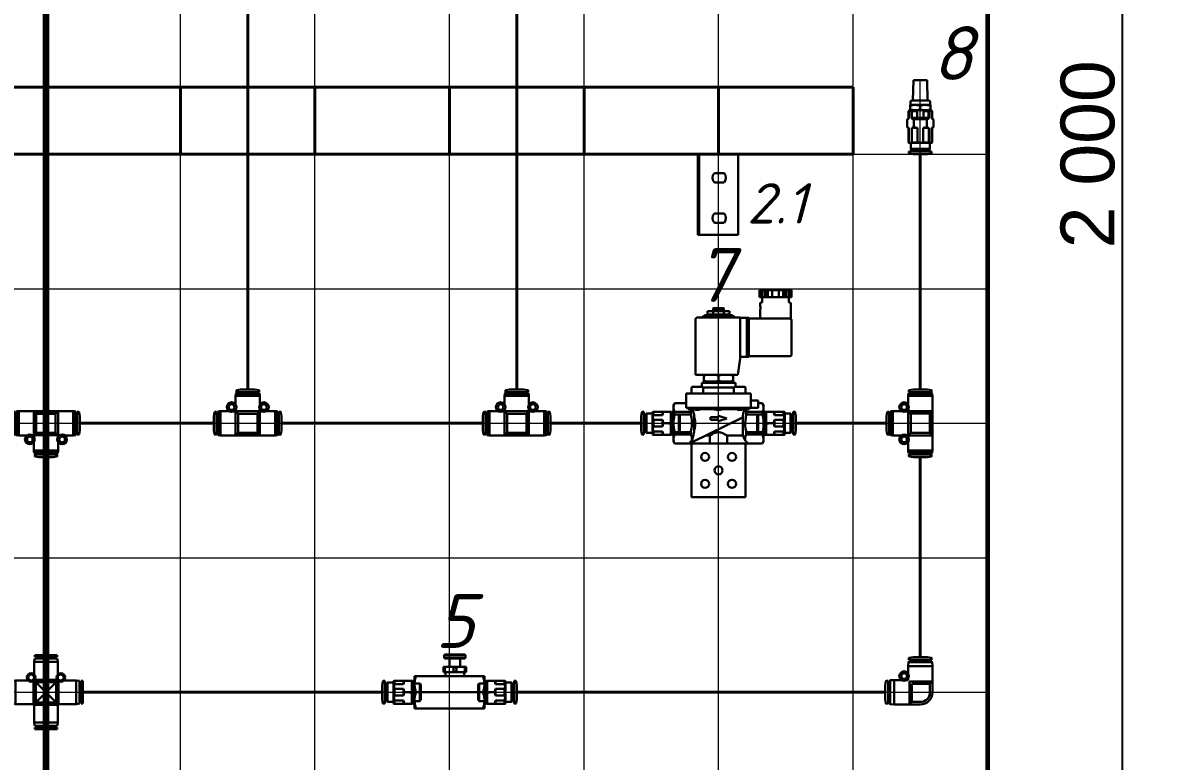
# Model space of a CAD drawing. Header units: millimetres. Extents: x 0 to 53000, y -591 to 24400.
# Drawn here: x 15483 to 16334, y 6049 to 6598 of the extents above; entities that cross this region are included whole.
import ezdxf
from ezdxf.enums import TextEntityAlignment as Align

# ---------------------------------------------------------------- set-up
doc = ezdxf.new("R2010")
doc.units = ezdxf.units.MM
doc.layers.add('Осевая', color=10, linetype='Continuous', lineweight=100, transparency=0.4)
doc.layers.add('Сетка', color=9, linetype='Continuous', lineweight=20, transparency=0.3)
for name, color, linetype, lineweight in [('Основная', 7, 'Continuous', 30), ('Сетчатый лоток', 6, 'Continuous', 40), ('Трубка', 5, 'Continuous', 40)]:
    doc.layers.add(name, color=color, linetype=linetype, lineweight=lineweight)
doc.layers.add('Привязки', color=2, linetype='Continuous', lineweight=0, plot=False, transparency=0.8)
doc.layers.add('размеры', color=3, linetype='Continuous')
doc.styles.get("Standard").update_dxf_attribs({"font": 'arial.ttf'})
doc.styles.add('текст', font='isocpeui.ttf')
doc.dimstyles.new('ISO2', dxfattribs={"dimtxt": 20, "dimasz": 20, "dimexe": 10, "dimexo": 5, "dimgap": 5, "dimtad": 1, "dimdec": 4, "dimdsep": 46, "dimlunit": 6, "dimtxsty": 'Standard', "dimcen": 20, "dimadec": 0, "dimazin": 0, "dimtfac": 1, "dimtdec": 4, "dimtmove": 0, "dimatfit": 3, "dimfxl": 1, "dimtolj": 1, "dimtzin": 0, "dimarcsym": 0})

# ---------------------------------------------------------------- blocks, each defined once
blk = doc.blocks.new('*U407')
at = {"layer": 'Сетка'}
blk.add_line((0, -1500), (0, 500), dxfattribs=at)
blk = doc.blocks.new('*U408')
at = {"layer": 'Сетка', "color": 0, "linetype": 'ByBlock', "lineweight": -2, "transparency": 16777216}
for p in [(800, 0), (900, 0), (1000, 0), (1100, 0), (1200, 0), (1300, 0), (1400, 0), (1500, 0)]:
    blk.add_blockref('*U407', p, dxfattribs=at)
blk = doc.blocks.new('*U409')
at = {"layer": 'Сетка'}
blk.add_line((-800, 0), (700, 0), dxfattribs=at)
blk = doc.blocks.new('*U410')
at = {"layer": 'Сетка', "color": 0, "linetype": 'ByBlock', "lineweight": -2, "transparency": 16777216}
for p in [(0, 1000), (0, 900), (0, 800), (0, 700), (0, 600)]:
    blk.add_blockref('*U409', p, dxfattribs=at)
blk = doc.blocks.new('*D412')
at = {"layer": 'Defpoints', "color": 0, "transparency": 16777216}
for p in [(16200, 7500), (16200, 5500), (16300, 5500)]:
    blk.add_point(p, dxfattribs=at)
at = {"layer": 'размеры', "color": 0, "lineweight": -2, "transparency": 16777216}
for p, q in [((16205, 7500), (16310, 7500)), ((16300, 7480), (16300, 5520)), ((16205, 5500), (16310, 5500))]:
    blk.add_line(p, q, dxfattribs=at)
at = {"layer": 'размеры', "color": 0, "transparency": 16777216}
for points in [[(16296.67, 7480), (16303.33, 7480), (16300, 7500)], [(16296.67, 5520), (16303.33, 5520), (16300, 5500)]]:
    blk.add_solid(points, dxfattribs=at)
at = {"layer": 'размеры', "color": 0, "transparency": 16777216, "insert": (16274.58, 6500), "char_height": 40, "attachment_point": 5, "rotation": 90}
blk.add_mtext('\\A1;2\xa0000', dxfattribs=at)
blk = doc.blocks.new('Соединение Т-образное 10')
at = {"layer": 'Основная'}
for p, q in [((-8.95, 21.3), (-9, 20.3)), ((-9, 20.3), (-9, 13.99)), ((-9, 20.3), (9, 20.3)), ((-8.95, 21.3), (8.95, 21.3)), ((-8.66, 22.3), (-8.8, 22.16)), ((-8.8, 22.16), (-8.8, 21.8)), ((-8.8, 22.16), (8.8, 22.16)), ((-8.8, 21.8), (-8.7, 21.7)), ((-8.8, 21.8), (8.8, 21.8)), ((-8.7, 21.7), (-8.8, 21.6)), ((-8.8, 21.6), (-8.8, 21.3)), ((-8.8, 21.6), (8.8, 21.6)), ((-8.7, 21.7), (8.7, 21.7)), ((-8.66, 22.3), (8.66, 22.3)), ((-8.4, 24.49), (-8.4, 23.2)), ((-8.4, 23.2), (8.4, 23.2)), ((-5.3, 25.2), (-8.23, 24.68)), ((-5.7, 22.82), (-5.7, 22.3)), ((-5.3, 25.2), (5.3, 25.2)), ((8.23, 24.68), (5.3, 25.2)), ((5.7, 22.3), (5.7, 22.82)), ((8.4, 23.2), (8.4, 24.49)), ((8.8, 22.16), (8.66, 22.3)), ((8.7, 21.7), (8.8, 21.8)), ((8.8, 21.6), (8.7, 21.7)), ((8.8, 21.8), (8.8, 22.16)), ((8.8, 21.3), (8.8, 21.6)), ((9, 20.3), (8.95, 21.3)), ((9, 13.99), (9, 20.3)), ((-22.16, 8.8), (-22.3, 8.66)), ((-22.3, 8.66), (-22.3, -8.66)), ((-21.8, 8.8), (-22.16, 8.8)), ((-22.16, 8.8), (-22.16, -8.8)), ((-21.7, 8.7), (-21.8, 8.8)), ((-21.8, 8.8), (-21.8, -8.8)), ((-21.6, 8.8), (-21.7, 8.7)), ((-21.7, 8.7), (-21.7, -8.7)), ((-21.3, 8.8), (-21.6, 8.8)), ((-21.6, 8.8), (-21.6, -8.8)), ((-20.3, 9), (-21.3, 8.95)), ((-21.3, 8.95), (-21.3, -8.95)), ((-13.99, 9), (-20.3, 9)), ((-20.3, 9), (-20.3, -9)), ((-10.24, 8.86), (-9, 8.86)), ((-9, 13.99), (-9, 13.99)), ((-9, 8.86), (-7.2, 7.03)), ((-9, 8.86), (-9, -8.86)), ((-8.86, 10.24), (-8.86, 8.9)), ((-8.86, 8.9), (-7.03, 7.1)), ((-8.86, 8.9), (8.86, 8.9)), ((7.03, 7.1), (8.86, 8.9)), ((7.2, 7.03), (9, 8.86)), ((8.86, 8.9), (8.86, 10.24)), ((9, 13.99), (9, 13.99)), ((9, 8.86), (10.24, 8.86)), ((9, 8.86), (9, -8.86)), ((13.99, 9), (13.99, 9)), ((20.3, 9), (13.99, 9)), ((21.3, 8.95), (20.3, 9)), ((20.3, 9), (20.3, -9)), ((21.3, 8.95), (21.3, -8.95)), ((21.6, 8.8), (21.3, 8.8)), ((21.7, 8.7), (21.6, 8.8)), ((21.6, 8.8), (21.6, -8.8)), ((21.8, 8.8), (21.7, 8.7)), ((21.7, 8.7), (21.7, -8.7)), ((22.16, 8.8), (21.8, 8.8)), ((21.8, 8.8), (21.8, -8.8)), ((22.3, 8.66), (22.16, 8.8)), ((22.16, 8.8), (22.16, -8.8)), ((22.3, 8.66), (22.3, -8.66)), ((-24.68, 8.23), (-25.2, 5.3)), ((-25.2, 5.3), (-25.2, -5.3)), ((-23.2, 8.4), (-24.49, 8.4)), ((-23.2, 8.4), (-23.2, -8.4)), ((-22.3, 5.7), (-22.82, 5.7)), ((-7.2, 7.03), (-7.03, 7.03)), ((-7.2, 7.03), (-7.2, -7.03)), ((-7.03, 7.1), (-7.03, 7.03)), ((-7.03, 7.1), (7.03, 7.1)), ((7.03, 7.03), (7.03, 7.1)), ((7.03, 7.03), (7.2, 7.03)), ((7.2, 7.03), (7.2, -7.03)), ((22.82, 5.7), (22.3, 5.7)), ((24.49, 8.4), (23.2, 8.4)), ((23.2, 8.4), (23.2, -8.4)), ((25.2, 5.3), (24.68, 8.23)), ((25.2, 5.3), (25.2, -5.3)), ((-25.2, -5.3), (-24.68, -8.23)), ((-24.49, -8.4), (-23.2, -8.4)), ((-22.82, -5.7), (-22.3, -5.7)), ((-7.2, -7.03), (-9, -8.86)), ((7.2, -7.03), (-7.2, -7.03)), ((9, -8.86), (7.2, -7.03)), ((22.3, -5.7), (22.82, -5.7)), ((23.2, -8.4), (24.49, -8.4)), ((24.68, -8.23), (25.2, -5.3)), ((-22.3, -8.66), (-22.16, -8.8)), ((-22.16, -8.8), (-21.8, -8.8)), ((-21.8, -8.8), (-21.7, -8.7)), ((-21.7, -8.7), (-21.6, -8.8)), ((-21.6, -8.8), (-21.3, -8.8)), ((-21.3, -8.95), (-20.3, -9)), ((-20.3, -9), (20.3, -9)), ((9, -8.86), (-9, -8.86)), ((20.3, -9), (21.3, -8.95)), ((21.3, -8.8), (21.6, -8.8)), ((21.6, -8.8), (21.7, -8.7)), ((21.7, -8.7), (21.8, -8.8)), ((21.8, -8.8), (22.16, -8.8)), ((22.16, -8.8), (22.3, -8.66))]:
    blk.add_line(p, q, dxfattribs=at)
for centre, radius in [((-12, 12), 3.6), ((-12, 12), 2.1), ((12, 12), 3.6), ((12, 12), 2.1)]:
    blk.add_circle(centre, radius, dxfattribs=at)
for centre, radius, start, end in [((-8.2, 24.49), 0.2, 100, 180), ((-6.07, 22.82), 0.375, 360, 90), ((6.07, 22.82), 0.375, 90, 180), ((8.2, 24.49), 0.2, 360, 80), ((-24.49, 8.2), 0.2, 90, 170), ((-22.82, 6.07), 0.375, 180, 270), ((22.82, 6.07), 0.375, 270, 0), ((24.49, 8.2), 0.2, 10, 90), ((-24.49, -8.2), 0.2, 190, 270), ((-22.82, -6.07), 0.375, 90, 180), ((22.82, -6.07), 0.375, 360, 90), ((24.49, -8.2), 0.2, 270, 350)]:
    blk.add_arc(centre, radius, start, end, dxfattribs=at)
at = {"layer": 'Основная', "style": 'текст'}
blk.add_attdef('№', text='', height=40, dxfattribs=at).set_placement((0, -33), align=Align.MIDDLE_CENTER)
blk = doc.blocks.new('Штуцер цанговый 14-10-В')
at = {"layer": 'Основная'}
for p, q in [((-8.09, 0), (-8.8, -0.71)), ((8.09, 0), (-8.09, 0)), ((8.8, -0.71), (8.09, 0)), ((-8.8, -6.19), (-9.81, -6.78)), ((-9.81, -12.53), (-9.81, -6.78)), ((-8.8, -0.71), (-8.8, -6.19)), ((-8.5, -0.71), (-8.8, -0.71)), ((-8.5, -6.19), (-8.8, -6.19)), ((-8.5, -6.19), (-8.5, -0.71)), ((-2.28, -0.71), (-6.22, -0.71)), ((-6.22, -0.71), (-6.22, -6.19)), ((-2.28, -6.19), (-6.22, -6.19)), ((-4.91, -12.53), (-4.91, -6.78)), ((-2.28, -6.19), (-2.28, -0.71)), ((6.22, -0.71), (2.28, -0.71)), ((2.28, -0.71), (2.28, -6.19)), ((6.22, -6.19), (2.28, -6.19)), ((4.91, -12.53), (4.91, -6.78)), ((6.22, -6.19), (6.22, -0.71)), ((8.8, -0.71), (8.5, -0.71)), ((8.5, -0.71), (8.5, -6.19)), ((8.8, -6.19), (8.5, -6.19)), ((8.8, -6.19), (8.8, -0.71)), ((9.81, -6.78), (8.8, -6.19)), ((9.81, -12.53), (9.81, -6.78)), ((-9.81, -12.53), (-9, -13)), ((-8.4, -13), (-9, -13)), ((-8.75, -13), (-8.75, -23.96)), ((-8.4, -23.96), (-8.4, -13)), ((-6.32, -13), (-6.32, -23.96)), ((-2.08, -13), (-6.32, -13)), ((-2.08, -23.96), (-2.08, -13)), ((2.08, -13), (2.08, -23.96)), ((6.32, -13), (2.08, -13)), ((6.32, -23.96), (6.32, -13)), ((9, -13), (8.4, -13)), ((8.4, -13), (8.4, -23.96)), ((8.75, -23.96), (8.75, -13)), ((9, -13), (9.81, -12.53)), ((-8.4, -23.96), (-8.75, -23.96)), ((-8.75, -23.96), (-8.5, -24.1)), ((8.5, -24.1), (-8.5, -24.1)), ((-7.15, -24.1), (-7.15, -28.65)), ((-2.08, -23.96), (-6.32, -23.96)), ((6.32, -23.96), (2.08, -23.96)), ((7.15, -28.65), (7.15, -24.1)), ((8.75, -23.96), (8.4, -23.96)), ((8.5, -24.1), (8.75, -23.96)), ((-8.4, -30.7), (-8.4, -31.99)), ((8.4, -30.7), (-8.4, -30.7)), ((-8.23, -32.18), (-5.3, -32.7)), ((-7.15, -28.65), (-7, -28.8)), ((7.15, -28.65), (-7.15, -28.65)), ((7, -28.8), (-7, -28.8)), ((-6.85, -28.8), (-6.85, -29.15)), ((-6.85, -29.15), (-6.7, -29.3)), ((6.85, -29.15), (-6.85, -29.15)), ((-6.7, -29.3), (-6.85, -29.45)), ((-6.85, -29.45), (-6.85, -29.8)), ((6.85, -29.45), (-6.85, -29.45)), ((6.85, -29.8), (-6.85, -29.8)), ((6.7, -29.3), (-6.7, -29.3)), ((-5.7, -29.8), (-5.7, -30.35)), ((5.3, -32.7), (-5.3, -32.7)), ((5.3, -32.7), (8.23, -32.18)), ((5.7, -30.35), (5.7, -29.8)), ((6.7, -29.3), (6.85, -29.15)), ((6.85, -29.45), (6.7, -29.3)), ((6.85, -29.15), (6.85, -28.8)), ((6.85, -29.8), (6.85, -29.45)), ((7, -28.8), (7.15, -28.65)), ((8.4, -31.99), (8.4, -30.7))]:
    blk.add_line(p, q, dxfattribs=at)
for points in [[(-9.81, -6.78), (-9.36, -6.53), (-8.93, -6.34), (-8.5, -6.19)], [(-8.5, -0.71), (-8.19, -0.57), (-7.87, -0.47), (-7.54, -0.41), (-7.21, -0.41), (-6.96, -0.44), (-6.71, -0.51), (-6.47, -0.59), (-6.22, -0.71)], [(-6.22, -6.19), (-5.89, -6.3), (-5.56, -6.44), (-5.23, -6.6), (-4.91, -6.78)], [(-4.91, -6.78), (-4.06, -6.55), (-3.2, -6.35), (-2.28, -6.19)], [(2.28, -6.19), (2.56, -6.24), (3.15, -6.34), (3.74, -6.47), (4.33, -6.62), (4.91, -6.78)], [(4.91, -6.78), (5.37, -6.53), (5.79, -6.34), (6.22, -6.19)], [(6.22, -0.71), (6.54, -0.57), (6.86, -0.47), (7.19, -0.41), (7.51, -0.41), (7.76, -0.44), (8.01, -0.51), (8.26, -0.59), (8.5, -0.71)], [(8.5, -6.19), (8.83, -6.3), (9.16, -6.44), (9.49, -6.6), (9.81, -6.78)], [(-8.84, -13), (-9.09, -12.9), (-9.33, -12.79), (-9.81, -12.53)], [(-4.91, -12.53), (-5.01, -12.59), (-5.44, -12.81), (-5.88, -13)], [(-2.96, -13), (-3.45, -12.9), (-3.94, -12.79), (-4.91, -12.53)], [(4.91, -12.53), (3.96, -12.78), (3.46, -12.9), (2.96, -13)], [(5.88, -13), (5.64, -12.9), (5.39, -12.79), (4.91, -12.53)], [(9.81, -12.53), (9.71, -12.59), (9.28, -12.81), (8.84, -13)], [(-8.4, -23.96), (-8.14, -24.02), (-7.88, -24.06), (-7.62, -24.09), (-7.36, -24.1)], [(-7.36, -24.1), (-7.19, -24.1), (-6.75, -24.05), (-6.32, -23.96)], [(-2.08, -23.96), (-1.56, -24.02), (-1.04, -24.06), (-0.52, -24.09), (0, -24.1)], [(0, -24.1), (0.66, -24.09), (1.32, -24.04), (2.08, -23.96)], [(6.32, -23.96), (6.58, -24.02), (6.84, -24.06), (7.1, -24.09), (7.36, -24.1)], [(7.36, -24.1), (7.54, -24.1), (7.97, -24.05), (8.4, -23.96)]]:
    blk.add_lwpolyline(points, dxfattribs=at)
for centre, radius, start, end in [((-8.2, -31.99), 0.2, 180, 260), ((-6.05, -30.35), 0.35, 270, 0), ((6.05, -30.35), 0.35, 180, 270), ((8.2, -31.99), 0.2, 280, 0)]:
    blk.add_arc(centre, radius, start, end, dxfattribs=at)
blk.add_point((0, 0), dxfattribs=at)
blk = doc.blocks.new('Глушитель G14')
at = {"layer": 'Основная'}
for p, q in [((-5, 29), (-5.48, 13.8)), ((-5, 29), (5, 29)), ((5.48, 13.8), (5, 29)), ((-7.5, 10.5), (7.5, 10.5)), ((-7.5, 6.5), (-7.5, 10.5)), ((-7.35, 12.6), (-7.35, 10.5)), ((-6.15, 13.8), (6.15, 13.8)), ((0, 9.83), (0, 7.17)), ((7.35, 10.5), (7.35, 12.6)), ((7.5, 10.5), (7.5, 6.5)), ((-7.5, 6.5), (7.5, 6.5)), ((-6.58, 6.5), (-6.58, 0.86)), ((-6.58, 0.86), (-5.72, 0)), ((-6.58, 0.86), (6.58, 0.86)), ((-5.72, 0), (5.72, 0)), ((5.72, 0), (6.58, 0.86)), ((6.58, 0.86), (6.58, 6.5))]:
    blk.add_line(p, q, dxfattribs=at)
for points in [[(-3.75, 10.5), (-4.02, 10.5), (-4.45, 10.47), (-4.89, 10.43), (-5.48, 10.35), (-6.06, 10.23), (-6.63, 10.09), (-7.07, 9.97), (-7.5, 9.83)], [(0, 9.83), (-0.45, 9.97), (-0.91, 10.1), (-1.37, 10.22), (-1.84, 10.32), (-2.31, 10.39), (-2.79, 10.45), (-3.27, 10.49), (-3.75, 10.5)], [(3.75, 10.5), (3.48, 10.5), (2.83, 10.46), (2.17, 10.37), (1.74, 10.3), (1.3, 10.2), (0.65, 10.03), (0, 9.83)], [(7.5, 9.83), (7.05, 9.97), (6.59, 10.1), (5.89, 10.27), (5.19, 10.39), (4.71, 10.45), (4.23, 10.49), (3.75, 10.5)], [(-7.5, 7.17), (-7.05, 7.03), (-6.59, 6.9), (-5.89, 6.73), (-5.19, 6.61), (-4.71, 6.55), (-4.23, 6.51), (-3.75, 6.5)], [(-3.75, 6.5), (-3.48, 6.5), (-2.83, 6.54), (-2.17, 6.63), (-1.74, 6.7), (-1.3, 6.8), (-0.65, 6.97), (0, 7.17)], [(0, 7.17), (0.45, 7.03), (0.91, 6.9), (1.37, 6.78), (1.84, 6.68), (2.31, 6.61), (2.79, 6.55), (3.27, 6.51), (3.75, 6.5)], [(3.75, 6.5), (4.02, 6.5), (4.6, 6.54), (5.18, 6.6), (5.76, 6.7), (6.2, 6.8), (6.63, 6.91), (7.07, 7.03), (7.5, 7.17)]]:
    blk.add_lwpolyline(points, dxfattribs=at)
for centre, start, end in [((-6.15, 12.6), 90, 180), ((6.15, 12.6), 360, 90)]:
    blk.add_arc(centre, 1.2, start, end, dxfattribs=at)
blk.add_point((0, 6.5), dxfattribs=at)
blk.add_point((0, 6.5), dxfattribs=at)
at = {"layer": 'Основная', "style": 'текст'}
blk.add_attdef('№', text='', height=40, dxfattribs=at).set_placement((39, 17), align=Align.MIDDLE_CENTER)
blk = doc.blocks.new('Кронштейн')
at = {"layer": 'Основная', "color": 0, "linetype": 'ByBlock', "lineweight": -2}
for p, q in [((-15.5, 0), (-14.5, 0)), ((-15.5, -3), (-15.5, 0)), ((14.5, 0), (-14.5, 0)), ((-14.5, 0), (-14.5, -60)), ((14.5, -60), (14.5, 0)), ((-15.5, -57), (-15.5, -3)), ((4.07, -14), (-3.07, -14)), ((-3.07, -21), (4.07, -21)), ((4.07, -44), (-3.07, -44)), ((-3.07, -51), (4.07, -51)), ((-15.5, -60), (-15.5, -57)), ((-14.5, -60), (-15.5, -60)), ((-13.5, -60), (-14.5, -60)), ((14.5, -60), (-13.5, -60))]:
    blk.add_line(p, q, dxfattribs=at)
for centre, start, end in [((0.5, -17.5), 135.573, 224.427), ((0.5, -17.5), 315.573, 44.427), ((0.5, -47.5), 135.573, 224.427), ((0.5, -47.5), 315.573, 44.427)]:
    blk.add_arc(centre, 5, start, end, dxfattribs=at)
at = {"layer": 'Основная', "style": 'текст'}
blk.add_attdef('№', (21.08, -51.49), '', height=40, dxfattribs=at)
blk = doc.blocks.new('Соединение X-образное 10')
at = {"layer": 'Основная'}
for p, q in [((-8.4, 27.5), (8.4, 27.5)), ((-8.4, 27.5), (-8.4, 26.26)), ((-8.4, 26.26), (8.4, 26.26)), ((-6.13, 26.26), (-6.13, 25.02)), ((6.12, 25.02), (6.12, 26.26)), ((8.4, 26.26), (8.4, 27.5)), ((-8.4, 25.02), (-8.75, 22.55)), ((-8.75, 22.55), (8.75, 22.55)), ((-8.75, 22.55), (-8.75, 13.2)), ((-8.4, 25.02), (8.4, 25.02)), ((8.75, 22.55), (8.4, 25.02)), ((8.75, 13.2), (8.75, 22.55)), ((-22.55, 8.75), (-25.02, 8.4)), ((-13.2, 8.75), (-22.55, 8.75)), ((-22.55, -8.75), (-22.55, 8.75)), ((-13.2, 8.75), (-13.2, 8.75)), ((-7.5, 7), (-9.04, 8.54)), ((-8.75, 13.2), (-8.75, 13.2)), ((-8.54, 9.04), (-7, 7.5)), ((-8.38, 9.25), (8.38, 9.25)), ((7, 7.5), (8.54, 9.04)), ((9.04, 8.54), (7.5, 7)), ((8.75, 13.2), (8.75, 13.2)), ((13.2, 8.75), (13.2, 8.75)), ((22.55, 8.75), (13.2, 8.75)), ((25.02, 8.4), (22.55, 8.75)), ((22.55, -8.75), (22.55, 8.75)), ((-26.26, 8.4), (-27.5, 8.4)), ((-27.5, -8.4), (-27.5, 8.4)), ((-26.26, -8.4), (-26.26, 8.4)), ((-25.02, 6.12), (-26.26, 6.12)), ((-25.02, -8.4), (-25.02, 8.4)), ((-9.25, -8.75), (-9.25, 8.38)), ((-7, 7), (-7.5, 7)), ((-7.5, -7), (-7.5, 7)), ((-7, 7.5), (-7, 7)), ((-7, 7.5), (7, 7.5)), ((7, 7), (-7, -7)), ((7, -7), (-7, 7)), ((7, 7), (7, 7.5)), ((7.5, 7), (7, 7)), ((7.5, -7), (7.5, 7)), ((9.25, -8.75), (9.25, 8.38)), ((25.02, -8.4), (25.02, 8.4)), ((26.26, 6.12), (25.02, 6.12)), ((27.5, 8.4), (26.26, 8.4)), ((26.26, -8.4), (26.26, 8.4)), ((27.5, -8.4), (27.5, 8.4)), ((-27.5, -8.4), (-26.26, -8.4)), ((-26.26, -6.13), (-25.02, -6.13)), ((-25.02, -8.4), (-22.55, -8.75)), ((-9.25, -8.75), (-7.5, -7)), ((-7, -7.5), (-8.75, -9.25)), ((-7.5, -7), (-7, -7)), ((-7, -7), (-7, -7.5)), ((-7, -7.5), (7, -7.5)), ((7, -7.5), (7, -7)), ((7, -7), (7.5, -7)), ((8.75, -9.25), (7, -7.5)), ((7.5, -7), (9.25, -8.75)), ((22.55, -8.75), (25.02, -8.4)), ((25.02, -6.13), (26.26, -6.13)), ((26.26, -8.4), (27.5, -8.4)), ((-22.55, -8.75), (-9.25, -8.75)), ((-8.75, -9.25), (-8.75, -22.55)), ((-8.75, -9.25), (8.75, -9.25)), ((8.75, -22.55), (8.75, -9.25)), ((9.25, -8.75), (22.55, -8.75)), ((-8.75, -22.55), (-8.4, -25.02)), ((8.75, -22.55), (-8.75, -22.55)), ((8.4, -25.02), (-8.4, -25.02)), ((-6.13, -25.02), (-6.13, -26.26)), ((6.12, -26.26), (6.12, -25.02)), ((8.4, -25.02), (8.75, -22.55)), ((-8.4, -26.26), (-8.4, -27.5)), ((8.4, -26.26), (-8.4, -26.26)), ((8.4, -27.5), (-8.4, -27.5)), ((8.4, -27.5), (8.4, -26.26))]:
    blk.add_line(p, q, dxfattribs=at)
for centre, radius in [((-11, 11), 3.15), ((-11, 11), 2.25), ((11, 11), 3.15), ((11, 11), 2.25)]:
    blk.add_circle(centre, radius, dxfattribs=at)
at = {"layer": 'Основная', "style": 'текст'}
blk.add_attdef('№', text='', height=40, dxfattribs=at).set_placement((-51, -33), align=Align.MIDDLE_CENTER)
blk = doc.blocks.new('Соединение Г-образное 10')
at = {"layer": 'Основная'}
for p, q in [((-5.3, 26.2), (-8.23, 25.68)), ((-5.3, 26.2), (5.3, 26.2)), ((8.23, 25.68), (5.3, 26.2)), ((-8.89, 22.4), (-9.1, 19.4)), ((-9.1, 19.4), (-9.1, 0)), ((-9.1, 19.4), (9.1, 19.4)), ((-8.89, 22.4), (8.89, 22.4)), ((-8.53, 23.1), (-8.6, 23.03)), ((-8.6, 23.03), (-8.6, 22.77)), ((-8.6, 23.03), (8.6, 23.03)), ((-8.6, 22.77), (-8.5, 22.71)), ((-8.6, 22.77), (8.6, 22.77)), ((-8.5, 22.71), (-8.6, 22.66)), ((-8.6, 22.66), (-8.6, 22.4)), ((-8.6, 22.66), (8.6, 22.66)), ((-8.53, 23.1), (8.53, 23.1)), ((-8.5, 22.71), (8.5, 22.71)), ((-8.4, 25.49), (-8.4, 24)), ((-8.4, 24), (8.4, 24)), ((-5.7, 23.62), (-5.7, 23.1)), ((5.7, 23.1), (5.7, 23.62)), ((8.4, 24), (8.4, 25.49)), ((8.5, 22.71), (8.6, 22.77)), ((8.6, 22.66), (8.5, 22.71)), ((8.6, 23.03), (8.53, 23.1)), ((8.6, 22.77), (8.6, 23.03)), ((8.6, 22.4), (8.6, 22.66)), ((9.1, 19.4), (8.89, 22.4)), ((9.1, 14.13), (9.1, 19.4)), ((9.04, 9.94), (9.04, 9.04)), ((9.04, 9.04), (9.94, 9.04)), ((9.1, 14.13), (9.1, 14.13)), ((14.13, 9.1), (14.13, 9.1)), ((19.4, 9.1), (14.13, 9.1)), ((22.4, 8.89), (19.4, 9.1)), ((19.4, 9.1), (19.4, -9.1)), ((22.4, 8.89), (22.4, -8.89)), ((22.66, 8.6), (22.4, 8.6)), ((22.71, 8.5), (22.66, 8.6)), ((22.66, 8.6), (22.66, -8.6)), ((22.77, 8.6), (22.71, 8.5)), ((23.03, 8.6), (22.77, 8.6)), ((22.77, 8.6), (22.77, -8.6)), ((23.1, 8.53), (23.03, 8.6)), ((23.03, 8.6), (23.03, -8.6)), ((23.1, 8.53), (23.1, -8.53)), ((-7.21, 6.18), (-9.04, 8)), ((-9.04, 8), (-9.04, 0)), ((-9.04, 8), (8, 8)), ((-7.21, 0), (-7.21, 6.18)), ((-7.21, 6.18), (6.18, 6.18)), ((6.18, 6.18), (6.18, -7.21)), ((8, 8), (8, -9.04)), ((22.71, 8.5), (22.71, -8.5)), ((23.62, 5.7), (23.1, 5.7)), ((25.49, 8.4), (24, 8.4)), ((24, 8.4), (24, -8.4)), ((26.2, 5.3), (25.68, 8.23)), ((26.2, 5.3), (26.2, -5.3)), ((-9.1, 0), (-9.04, 0)), ((6.18, -7.21), (0, -7.21)), ((8, -9.04), (6.18, -7.21)), ((22.66, -8.6), (22.71, -8.5)), ((22.71, -8.5), (22.77, -8.6)), ((23.1, -5.7), (23.62, -5.7)), ((24, -8.4), (25.49, -8.4)), ((25.68, -8.23), (26.2, -5.3)), ((8, -9.04), (0, -9.04)), ((0, -9.04), (0, -9.1)), ((0, -9.1), (19.4, -9.1)), ((19.4, -9.1), (22.4, -8.89)), ((22.4, -8.6), (22.66, -8.6)), ((22.77, -8.6), (23.03, -8.6)), ((23.03, -8.6), (23.1, -8.53))]:
    blk.add_line(p, q, dxfattribs=at)
for radius in [3.6, 2.1]:
    blk.add_circle((12, 12), radius, dxfattribs=at)
for centre, radius, start, end in [((-8.2, 25.49), 0.2, 100, 180), ((8.2, 25.49), 0.2, 0, 80), ((-6.07, 23.62), 0.375, 360, 90), ((6.07, 23.62), 0.375, 90, 180), ((0, 0), 9.1, 180, 270), ((0, 0), 9.04, 180, 270), ((0, 0), 7.21, 180, 270), ((23.62, 6.07), 0.375, 270, 0), ((25.49, 8.2), 0.2, 10, 90), ((23.62, -6.07), 0.375, 360, 90), ((25.49, -8.2), 0.2, 270, 350)]:
    blk.add_arc(centre, radius, start, end, dxfattribs=at)
at = {"layer": 'Основная', "style": 'текст'}
blk.add_attdef('№', text='', height=40, dxfattribs=at).set_placement((-44, 7), align=Align.MIDDLE_CENTER)
blk = doc.blocks.new('Клапан')
at = {"layer": 'Основная'}
for p, q in [((-3.13, 99.62), (-3.13, 94.62)), ((-3.13, 94.62), (-3.13, 99.62)), ((-3.13, 99.62), (20.87, 99.62)), ((-3.13, 94.62), (20.87, 94.62)), ((-1.47, 94.62), (-1.47, 99.62)), ((-1.13, 94.62), (-1.13, 90.62)), ((-1.04, 94.62), (-1.04, 99.62)), ((1.03, 94.62), (1.03, 99.62)), ((2.68, 99.62), (2.68, 94.62)), ((3.06, 94.62), (3.06, 99.62)), ((6.37, 94.62), (6.37, 99.62)), ((11.37, 94.62), (11.37, 99.62)), ((14.68, 99.62), (14.68, 94.62)), ((15.06, 94.62), (15.06, 99.62)), ((16.72, 94.62), (16.72, 99.62)), ((18.78, 94.62), (18.78, 99.62)), ((18.87, 90.62), (18.87, 94.62)), ((19.22, 94.62), (19.22, 99.62)), ((20.87, 94.62), (20.87, 99.62)), ((20.87, 99.62), (20.87, 94.62)), ((-37.28, 86.27), (-37.48, 86.07)), ((-37.48, 86.07), (-37.48, 84.27)), ((-29.48, 86.07), (-37.48, 86.07)), ((-29.68, 86.27), (-37.28, 86.27)), ((-29.48, 86.07), (-29.68, 86.27)), ((-29.48, 84.27), (-29.48, 86.07)), ((-2.63, 89.62), (-2.63, 89.06)), ((-1.13, 90.62), (-1.63, 90.62)), ((18.87, 90.62), (19.37, 90.62)), ((20.37, 78.52), (20.37, 89.62)), ((-50.48, 78.27), (-50.48, 36.87)), ((-49.48, 79.27), (-17.48, 79.27)), ((-45.48, 79.87), (-45.48, 79.27)), ((-21.48, 79.27), (-45.48, 79.27)), ((-21.68, 80.07), (-45.28, 80.07)), ((-22.98, 81.07), (-43.98, 81.07)), ((-43.98, 81.07), (-43.98, 80.07)), ((-43.58, 79.27), (-43.58, 79.17)), ((-41.88, 81.52), (-25.08, 81.52)), ((-41.88, 81.52), (-41.88, 81.07)), ((-41.56, 84.07), (-25.39, 84.07)), ((-41.56, 84.07), (-41.56, 81.52)), ((-37.48, 84.27), (-37.68, 84.07)), ((-37.52, 84.07), (-37.52, 81.52)), ((-29.48, 84.27), (-37.48, 84.27)), ((-29.28, 84.07), (-29.48, 84.27)), ((-29.44, 84.07), (-29.44, 81.52)), ((-25.39, 84.07), (-25.39, 81.52)), ((-25.08, 81.07), (-25.08, 81.52)), ((-23.38, 79.17), (-23.38, 79.27)), ((-22.98, 80.07), (-22.98, 81.07)), ((-21.48, 79.27), (-21.48, 79.87)), ((-17.48, 48.97), (-17.48, 79.27)), ((-12.48, 79.07), (-17.48, 79.07)), ((-12.48, 79.07), (-10.98, 79.07)), ((-12.48, 79.07), (-12.48, 50.07)), ((-12.48, 50.07), (-12.48, 79.07)), ((-10.98, 79.07), (-10.98, 50.07)), ((-10.98, 78.52), (20.37, 78.52)), ((-2.63, 84.08), (-2.63, 78.52)), ((20.72, 51.62), (20.72, 77.52)), ((-19.05, 36.87), (-17.48, 48.97)), ((-12.48, 50.07), (-17.48, 50.07)), ((-12.48, 50.07), (-10.98, 50.07)), ((19.72, 50.62), (-10.98, 50.62)), ((-19.05, 36.87), (-50.48, 36.87)), ((-44.48, 30.82), (-44.48, 36.77)), ((-33.48, 32.23), (-33.48, 36.32)), ((-22.48, 30.82), (-22.48, 36.77)), ((-53.46, 27.32), (-53.46, 22.82)), ((-45.46, 27.82), (-52.96, 27.82)), ((-20.98, 30.82), (-45.98, 30.82)), ((-45.98, 30.82), (-45.98, 27.82)), ((-21.99, 27.32), (-44.96, 27.32)), ((-44.96, 22.82), (-44.96, 27.32)), ((-22.48, 31.77), (-44.48, 31.77)), ((-21.99, 27.32), (-21.99, 22.82)), ((-13.99, 27.82), (-21.49, 27.82)), ((-20.98, 27.82), (-20.98, 30.82)), ((-13.49, 22.82), (-13.49, 27.32)), ((-57.48, 22.82), (-57.48, 12.22)), ((-57.48, 22.82), (-9.48, 22.82)), ((-9.48, 22.82), (-9.48, 12.22)), ((-3.98, 17.72), (-9.48, 17.72)), ((-3.98, 17.72), (-3.98, 12.22)), ((-66.11, 15.72), (-66.98, 14.22)), ((-66.98, 14.22), (-66.98, -12.78)), ((-57.48, 15.72), (-66.11, 15.72)), ((-66.11, 15.72), (-66.11, 15.68)), ((-57.48, 15.68), (-66.11, 15.68)), ((-66.11, 9.15), (-54.13, 9.15)), ((-66.11, 9.15), (-66.11, 7.26)), ((-57.48, 12.22), (-3.98, 12.22)), ((-56.16, 11.22), (-56.16, 12.22)), ((-56.16, 11.22), (-38.11, 11.22)), ((-54.13, 9.15), (-54.13, 7.26)), ((-51.21, 11.22), (-50.81, 10.82)), ((-47.61, 10.82), (-50.81, 10.82)), ((-47.61, 10.82), (-47.3, 11.14)), ((-33.48, 10.54), (-33.48, 12.22)), ((-10.8, 11.22), (-28.86, 11.22)), ((-19.66, 11.14), (-19.34, 10.82)), ((-16.14, 10.82), (-19.34, 10.82)), ((-16.14, 10.82), (-15.74, 11.22)), ((-0.84, 9.15), (-12.83, 9.15)), ((-12.83, 9.15), (-12.83, 7.26)), ((-10.8, 11.22), (-10.8, 12.22)), ((-0.84, 15.72), (-3.98, 15.72)), ((-3.98, 15.68), (-0.84, 15.68)), ((0.02, 14.22), (-0.84, 15.72)), ((-0.84, 15.72), (-0.84, 15.68)), ((-0.84, 9.15), (-0.84, 7.26)), ((0.02, 14.22), (0.02, -12.78)), ((-54.13, 7.26), (-66.11, 7.26)), ((-15.65, 4.93), (-53.07, -13.32)), ((-51.47, 5.59), (-51.47, -4.14)), ((-39.54, 3.28), (-39.54, 5.28)), ((-39.54, 5.28), (-33.48, 5.28)), ((-33.48, 3.28), (-39.54, 3.28)), ((-33.48, 6.29), (-27.42, 4.28)), ((-33.48, 5.28), (-33.48, 6.29)), ((-27.42, 4.28), (-33.48, 2.27)), ((-33.48, 2.27), (-33.48, 3.28)), ((-15.49, 5.59), (-15.65, 4.93)), ((-15.49, 5.59), (-15.49, -8.44)), ((-12.83, 7.26), (-0.84, 7.26)), ((-66.11, -5.81), (-54.13, -5.81)), ((-66.11, -5.81), (-66.11, -7.7)), ((-54.13, -7.7), (-66.11, -7.7)), ((-54.13, -5.81), (-54.13, -7.7)), ((-39.82, -8.44), (-43.06, -8.44)), ((-39.82, -8.44), (-39.82, -14.28)), ((-27.13, -8.44), (-27.13, -14.28)), ((-15.49, -8.44), (-27.13, -8.44)), ((-13.43, -12.56), (-15.49, -8.44)), ((-12.83, -5.81), (-12.83, -7.7)), ((-0.84, -5.81), (-12.83, -5.81)), ((-12.83, -7.7), (-0.84, -7.7)), ((-0.84, -5.81), (-0.84, -7.7)), ((-66.98, -12.78), (-66.11, -14.28)), ((-66.11, -14.24), (-66.11, -14.28)), ((-66.11, -14.24), (-54.36, -14.24)), ((-66.11, -14.28), (-0.84, -14.28)), ((-54.36, -12.56), (-54.36, -14.28)), ((-54.36, -12.56), (-53.52, -12.56)), ((-53.07, -11.67), (-53.52, -12.56)), ((-53.07, -13.32), (-53.07, -11.67)), ((-12.59, -12.56), (-13.43, -12.56)), ((-12.59, -12.56), (-12.59, -14.28)), ((-0.84, -14.24), (-12.59, -14.24)), ((-0.84, -14.28), (0.02, -12.78)), ((-0.84, -14.24), (-0.84, -14.28))]:
    blk.add_line(p, q, dxfattribs=at)
for points in [[(-2.35, 86.57), (-2.38, 87.39), (-2.46, 88.11), (-2.55, 88.68), (-2.59, 88.87), (-2.61, 89.01), (-2.63, 89.07), (-2.63, 89.07)], [(-2.63, 84.07), (-2.6, 84.19), (-2.53, 84.56), (-2.44, 85.16), (-2.4, 85.52), (-2.37, 85.93), (-2.35, 86.57)], [(-50.48, 78.27), (-50.48, 78.28), (-50.45, 78.49), (-50.37, 78.72), (-50.22, 78.95), (-49.89, 79.18)], [(-49.89, 79.18), (-49.81, 79.22), (-49.73, 79.24), (-49.64, 79.26), (-49.56, 79.27), (-49.48, 79.27)], [(20.43, 78.23), (20.37, 78.29), (20.3, 78.34), (20.22, 78.39), (20.14, 78.43), (20.06, 78.46), (19.98, 78.49), (19.9, 78.51), (19.81, 78.52), (19.72, 78.52)], [(20.72, 77.52), (20.72, 77.61), (20.71, 77.7), (20.69, 77.78), (20.66, 77.87), (20.63, 77.95), (20.59, 78.02), (20.54, 78.1), (20.49, 78.17), (20.43, 78.23)], [(20.43, 50.92), (20.49, 50.98), (20.54, 51.05), (20.59, 51.12), (20.63, 51.2), (20.66, 51.28), (20.69, 51.36), (20.71, 51.45), (20.72, 51.54), (20.72, 51.62)], [(19.72, 50.62), (19.81, 50.63), (19.9, 50.64), (19.98, 50.66), (20.06, 50.68), (20.14, 50.72), (20.22, 50.76), (20.3, 50.8), (20.37, 50.86), (20.43, 50.92)], [(-38.98, 36.77), (-40.35, 36.74), (-43.1, 36.51), (-44.48, 36.32)], [(-33.48, 36.32), (-36.22, 36.65), (-37.59, 36.74), (-38.98, 36.77)], [(-27.98, 36.77), (-29.35, 36.74), (-32.1, 36.51), (-33.48, 36.32)], [(-22.48, 36.32), (-25.22, 36.65), (-26.59, 36.74), (-27.98, 36.77)], [(-44.48, 32.23), (-43.11, 32.04), (-40.36, 31.8), (-38.98, 31.77)], [(-38.98, 31.77), (-37.6, 31.8), (-36.23, 31.89), (-33.48, 32.23)], [(-33.48, 32.23), (-32.11, 32.04), (-29.36, 31.8), (-27.98, 31.77)], [(-27.98, 31.77), (-26.6, 31.8), (-25.23, 31.89), (-22.48, 32.23)], [(-66.11, 15.68), (-66.47, 14.88), (-66.75, 14.07), (-66.92, 13.25), (-66.98, 12.41)], [(-66.98, 12.41), (-66.93, 11.64), (-66.81, 11.02), (-66.63, 10.39), (-66.4, 9.77), (-66.11, 9.15)], [(-54.13, 9.15), (-53.71, 10.18), (-53.56, 10.7), (-53.44, 11.22)], [(-52.24, 9.82), (-52.32, 10.11), (-52.44, 10.42), (-52.57, 10.67), (-52.7, 10.85), (-52.79, 10.97), (-52.89, 11.06), (-53.03, 11.16), (-53.16, 11.21), (-53.24, 11.22)], [(-51.47, 5.59), (-51.58, 6.36), (-51.7, 7.12), (-51.83, 7.87), (-51.98, 8.61), (-52.24, 9.82)], [(-47.29, 11.14), (-47.26, 11.19), (-47.3, 11.22), (-47.3, 11.22)], [(-33.48, 10.54), (-34.83, 10.84), (-36.2, 11.07), (-37.19, 11.18), (-38.11, 11.22)], [(-28.86, 11.22), (-29.94, 11.17), (-31.12, 11.02), (-32.3, 10.81), (-33.48, 10.54)], [(-19.65, 11.22), (-19.67, 11.22), (-19.69, 11.18), (-19.67, 11.14)], [(-14.72, 9.82), (-14.97, 8.66), (-15.11, 7.92), (-15.25, 7.16), (-15.37, 6.38), (-15.49, 5.59)], [(-13.72, 11.22), (-13.85, 11.2), (-13.99, 11.12), (-14.08, 11.05), (-14.19, 10.94), (-14.34, 10.73), (-14.47, 10.51), (-14.58, 10.27), (-14.68, 9.97), (-14.72, 9.82)], [(-12.83, 9.15), (-13.24, 10.18), (-13.4, 10.7), (-13.52, 11.22)], [(-0.84, 15.68), (-0.48, 14.88), (-0.21, 14.07), (-0.04, 13.25), (0.02, 12.41)], [(0.02, 12.41), (-0.03, 11.64), (-0.14, 11.02), (-0.32, 10.39), (-0.56, 9.77), (-0.84, 9.15)], [(-66.11, 7.26), (-66.58, 5.09), (-66.88, 2.87), (-66.95, 1.8), (-66.98, 0.72)], [(-66.98, 0.72), (-66.93, -0.72), (-66.8, -2.17), (-66.58, -3.62), (-66.29, -5.06), (-66.11, -5.81)], [(-54.13, -5.81), (-53.96, -5.07), (-53.62, -3.15), (-53.4, -1.2), (-53.33, 0.79), (-53.41, 2.78), (-53.69, 5.03), (-54.13, 7.26)], [(-51.47, -4.14), (-51.31, -3.52), (-51.17, -2.88), (-51.04, -2.2), (-50.94, -1.5), (-50.86, -0.71), (-50.81, 0.11), (-50.8, 0.95), (-50.83, 1.79), (-50.89, 2.51), (-50.98, 3.22), (-51.09, 3.92), (-51.23, 4.61), (-51.47, 5.59)], [(-12.83, -5.81), (-12.99, -5.07), (-13.34, -3.15), (-13.55, -1.2), (-13.63, 0.79), (-13.54, 2.78), (-13.27, 5.03), (-12.83, 7.26)], [(-0.84, 7.26), (-0.38, 5.09), (-0.08, 2.87), (0, 1.8), (0.02, 0.72)], [(0.02, 0.72), (-0.02, -0.72), (-0.15, -2.17), (-0.37, -3.62), (-0.66, -5.06), (-0.84, -5.81)], [(-66.11, -7.7), (-66.47, -8.5), (-66.75, -9.31), (-66.92, -10.13), (-66.98, -10.97)], [(-53.52, -12.56), (-53.34, -11.4), (-53.37, -10.24), (-53.64, -8.96), (-54.13, -7.7)], [(-53.07, -11.67), (-52.94, -11.18), (-52.79, -10.65), (-52.59, -9.87), (-52.39, -9.03), (-52.18, -8.12), (-51.98, -7.16), (-51.7, -5.69), (-51.47, -4.14)], [(-27.13, -8.44), (-27.96, -7.89), (-28.95, -7.29), (-29.7, -6.89), (-30.51, -6.53), (-31.38, -6.21), (-32.24, -6.01), (-33.12, -5.9), (-34.02, -5.91), (-34.91, -6.04), (-35.93, -6.33), (-36.89, -6.72), (-38.04, -7.31), (-39.04, -7.92), (-39.82, -8.44)], [(-13.43, -12.56), (-13.61, -11.4), (-13.58, -10.24), (-13.32, -8.96), (-12.83, -7.7)], [(-0.84, -7.7), (-0.48, -8.5), (-0.21, -9.31), (-0.04, -10.13), (0.02, -10.97)], [(-66.98, -10.97), (-66.93, -11.74), (-66.81, -12.37), (-66.63, -12.99), (-66.4, -13.62), (-66.11, -14.24)], [(0.02, -10.97), (-0.03, -11.74), (-0.14, -12.37), (-0.32, -12.99), (-0.56, -13.62), (-0.84, -14.24)]]:
    blk.add_lwpolyline(points, dxfattribs=at)
for centre, radius, start, end in [((-1.63, 89.62), 1, 90, 180), ((19.37, 89.62), 1, 0, 90), ((-45.28, 79.87), 0.2, 90, 180), ((-21.68, 79.87), 0.2, 360, 90), ((-52.96, 27.32), 0.5, 90, 180), ((-45.46, 27.32), 0.5, 0, 90), ((-21.49, 27.32), 0.5, 90, 180), ((-13.99, 27.32), 0.5, 0, 90)]:
    blk.add_arc(centre, radius, start, end, dxfattribs=at)
at = {"layer": 'Основная', "style": 'текст'}
blk.add_attdef('№', text='', height=40, dxfattribs=at).set_placement((-37, 111), align=Align.MIDDLE_CENTER)
blk = doc.blocks.new('Штуцер цанговый G14-10')
at = {"layer": 'Основная'}
for p, q in [((-8, 0), (-8, -0.3)), ((8, 0), (-8, 0)), ((-5.72, 4.8), (-6.58, 3.94)), ((-6.58, 3.94), (-6.58, 0)), ((6.58, 3.94), (-6.58, 3.94)), ((5.72, 4.8), (-5.72, 4.8)), ((6.58, 3.94), (5.72, 4.8)), ((6.58, 0), (6.58, 3.94)), ((8, -0.3), (8, 0)), ((-8.5, -0.3), (-8.5, -1.6)), ((8.5, -0.3), (-8.5, -0.3)), ((8.5, -1.6), (-8.5, -1.6)), ((-8.5, -1.9), (-8.5, -15.27)), ((-8.5, -1.9), (8.5, -1.9)), ((-6.05, -8.1), (-8.5, -8.1)), ((-8, -1.6), (-8, -1.9)), ((-6.05, -14.83), (-6.05, -8.1)), ((-2.45, -8.1), (-2.45, -14.83)), ((2.45, -8.1), (-2.45, -8.1)), ((0, -7.49), (0, -1.9)), ((2.45, -14.83), (2.45, -8.1)), ((8.5, -8.1), (6.05, -8.1)), ((6.05, -8.1), (6.05, -14.83)), ((8, -1.9), (8, -1.6)), ((8.5, -1.6), (8.5, -0.3)), ((8.5, -15.27), (8.5, -1.9)), ((-6.05, -14.83), (-8.5, -14.83)), ((-8.5, -15.27), (-8.25, -15.7)), ((8.25, -15.7), (-8.25, -15.7)), ((-7.15, -15.7), (-7.15, -20.1)), ((2.45, -14.83), (-2.45, -14.83)), ((8.5, -14.83), (6.05, -14.83)), ((7.15, -20.1), (7.15, -15.7)), ((8.25, -15.7), (8.5, -15.27)), ((-8.4, -22.1), (-8.4, -23.39)), ((8.4, -22.1), (-8.4, -22.1)), ((-8.23, -23.58), (-5.3, -24.1)), ((7.15, -20.1), (-7.15, -20.1)), ((-6.95, -20.1), (-6.95, -20.4)), ((-6.95, -20.4), (-6.75, -20.6)), ((6.95, -20.4), (-6.95, -20.4)), ((6.75, -20.6), (-6.75, -20.6)), ((-5.4, -20.6), (-5.4, -21.8)), ((5.3, -24.1), (-5.3, -24.1)), ((5.3, -24.1), (8.23, -23.58)), ((5.4, -21.8), (5.4, -20.6)), ((6.75, -20.6), (6.95, -20.4)), ((6.95, -20.4), (6.95, -20.1)), ((8.4, -23.39), (8.4, -22.1))]:
    blk.add_line(p, q, dxfattribs=at)
for points in [[(-6.05, -8.1), (-6.67, -7.99), (-7.28, -7.84), (-7.89, -7.68), (-8.5, -7.49)], [(0, -7.49), (-0.07, -7.51), (-0.66, -7.69), (-1.25, -7.85), (-1.85, -7.99), (-2.45, -8.1)], [(2.45, -8.1), (1.83, -7.99), (1.22, -7.84), (0.61, -7.68), (0, -7.49)], [(8.5, -7.49), (8.43, -7.51), (7.84, -7.69), (7.25, -7.85), (6.65, -7.99), (6.05, -8.1)], [(-2.45, -14.83), (-2.81, -14.99), (-3.18, -15.11), (-3.57, -15.2), (-3.96, -15.26), (-4.34, -15.27), (-4.73, -15.24), (-5.12, -15.16), (-5.51, -15.05), (-5.78, -14.95), (-6.05, -14.83)], [(6.05, -14.83), (5.69, -14.99), (5.32, -15.11), (4.93, -15.2), (4.54, -15.26), (4.16, -15.27), (3.77, -15.24), (3.38, -15.16), (2.99, -15.05), (2.72, -14.95), (2.45, -14.83)]]:
    blk.add_lwpolyline(points, dxfattribs=at)
for centre, radius, start, end in [((-8.2, -23.39), 0.2, 180, 260), ((-5.7, -21.8), 0.3, 270, 360), ((5.7, -21.8), 0.3, 180, 270), ((8.2, -23.39), 0.2, 280, 360)]:
    blk.add_arc(centre, radius, start, end, dxfattribs=at)
for p in [(0, 0), (0, 0), (0, 0), (0, -3.4), (0, -24.1)]:
    blk.add_point(p, dxfattribs=at)
blk = doc.blocks.new('Дроссель')
at = {"layer": 'Основная'}
for p, q in [((22.5, 28), (22, 27.5)), ((22, 27.5), (22, 25.5)), ((38, 27.5), (22, 27.5)), ((37.5, 28), (22.5, 28)), ((38, 27.5), (37.5, 28)), ((38, 25.5), (38, 27.5)), ((21.5, 19), (21.5, 15)), ((38.5, 19), (21.5, 19)), ((22.59, 18.5), (21.5, 18.5)), ((22, 25.5), (22.5, 25)), ((38, 25.5), (22, 25.5)), ((37.5, 25), (22.5, 25)), ((22.59, 15.5), (22.59, 18.5)), ((26, 25), (26, 19)), ((31.09, 18.5), (28.91, 18.5)), ((28.91, 18.5), (28.91, 15.5)), ((31.09, 15.5), (31.09, 18.5)), ((34, 19), (34, 25)), ((38.5, 18.5), (37.41, 18.5)), ((37.41, 18.5), (37.41, 15.5)), ((37.5, 25), (38, 25.5)), ((38.5, 15), (38.5, 19)), ((0, 12), (0, -12)), ((52, 12), (0, 12)), ((22.59, 15.5), (21.5, 15.5)), ((38.5, 15), (21.5, 15)), ((23, 15), (23, 12)), ((31.09, 15.5), (28.91, 15.5)), ((37, 12), (37, 15)), ((38.5, 15.5), (37.41, 15.5)), ((52, 12), (52, -12)), ((50.93, 0), (1.07, 0)), ((0, -12), (52, -12))]:
    blk.add_line(p, q, dxfattribs=at)
for points in [[(22.59, 18.5), (23.26, 18.78), (23.95, 19), (23.95, 19)], [(27.55, 19), (28.24, 18.78), (28.91, 18.5)], [(31.09, 18.5), (31.76, 18.78), (32.45, 19), (32.45, 19)], [(36.05, 19), (36.74, 18.78), (37.41, 18.5)], [(0, 6), (0.01, 6.43), (0.06, 7.36), (0.17, 8.29), (0.32, 9.22), (0.65, 10.62), (1.07, 12)], [(23.95, 15), (23.26, 15.22), (22.59, 15.5)], [(28.91, 15.5), (28.24, 15.22), (27.55, 15), (27.55, 15)], [(32.45, 15), (31.76, 15.22), (31.09, 15.5)], [(37.41, 15.5), (36.74, 15.22), (36.05, 15), (36.05, 15)], [(50.93, 12), (51.37, 10.54), (51.71, 9.06), (51.87, 8.05), (51.97, 7.02), (52, 6)], [(1.07, 0), (0.63, 1.46), (0.29, 2.94), (0.13, 3.95), (0.03, 4.98), (0, 6)], [(0, -6), (0.01, -5.57), (0.06, -4.64), (0.17, -3.71), (0.32, -2.78), (0.65, -1.38), (1.07, 0)], [(52, 6), (51.99, 5.57), (51.94, 4.64), (51.83, 3.71), (51.68, 2.78), (51.35, 1.38), (50.93, 0)], [(50.93, 0), (51.37, -1.46), (51.71, -2.94), (51.87, -3.95), (51.97, -4.98), (52, -6)], [(1.07, -12), (0.63, -10.54), (0.29, -9.06), (0.13, -8.05), (0.03, -7.02), (0, -6)], [(52, -6), (51.99, -6.43), (51.94, -7.36), (51.83, -8.29), (51.68, -9.22), (51.35, -10.62), (50.93, -12)]]:
    blk.add_lwpolyline(points, dxfattribs=at)
at = {"layer": 'Основная', "style": 'текст'}
blk.add_attdef('№', text='', height=40, dxfattribs=at).set_placement((30, 53), align=Align.MIDDLE_CENTER)

msp = doc.modelspace()

# ---------------------------------------------------------------- linework, layer by layer
at = {"lineweight": 60}
msp.add_line((16200, 7500), (16200, 5500), dxfattribs=at)
at = {"layer": 'Осевая'}
msp.add_line((15500, 7500), (15500, 5500), dxfattribs=at)
at = {"layer": 'Основная'}
for p, q in [((15980, 6244.98026), (15980, 6284.98026)), ((15980, 6284.98026), (16020, 6284.98026)), ((16020, 6284.98026), (16020, 6244.98026)), ((16020, 6244.98026), (15980, 6244.98026))]:
    msp.add_line(p, q, dxfattribs=at)
for centre in [(15990, 6274.98026), (16010, 6274.98026), (16000, 6264.98026), (15990, 6254.98026), (16010, 6254.98026)]:
    msp.add_circle(centre, 3, dxfattribs=at)
at = {"layer": 'Привязки'}
for p, q in [((16150, 6500), (16150, 6555.2)), ((16000, 6284.98026), (16000, 6385.53026))]:
    msp.add_line(p, q, dxfattribs=at)
at = {"layer": 'Сетчатый лоток'}
for p, q in [((15400, 6550), (15500, 6550)), ((15500, 6550), (15500, 6500)), ((15500, 6550), (15600, 6550)), ((15600, 6550), (15600, 6500)), ((15600, 6550), (15700, 6550)), ((15700, 6550), (15700, 6500)), ((15700, 6550), (15800, 6550)), ((15800, 6550), (15800, 6500)), ((15800, 6550), (15900, 6550)), ((15900, 6550), (15900, 6500)), ((15900, 6550), (16000, 6550)), ((16000, 6550), (16000, 6500)), ((16000, 6550), (16100, 6550)), ((16100, 6550), (16100, 6500)), ((15400, 6500), (15500, 6500)), ((15500, 6500), (15600, 6500)), ((15600, 6500), (15700, 6500)), ((15700, 6500), (15800, 6500)), ((15800, 6500), (15900, 6500)), ((15900, 6500), (16000, 6500)), ((16000, 6500), (16100, 6500))]:
    msp.add_line(p, q, dxfattribs=at)
at = {"layer": 'Трубка'}
for p, q in [((15650, 6325.2), (15650, 6700)), ((15850, 6325.2), (15850, 6700)), ((16150, 6325.2), (16150, 6500)), ((15525.2, 6300), (15624.8, 6300)), ((15675.2, 6300), (15824.8, 6300)), ((15875.2, 6300), (15942.42232, 6300)), ((16057.57768, 6300), (16124.8, 6300)), ((15500, 6127.5), (15500, 6274.8)), ((16150, 6274.8), (16150, 6126.2)), ((15527.5, 6100), (15749.9, 6100)), ((15850.1, 6100), (16123.8, 6100)), ((15500, 6072.5), (15500, 5726.2))]:
    msp.add_line(p, q, dxfattribs=at)

# ---------------------------------------------------------------- block references
at = {"layer": 'Основная'}
ref = msp.add_blockref('Глушитель G14', (16150, 6526.2), dxfattribs=at)
ref.add_attrib('№', '8', dxfattribs={"layer": '0', "height": 40, "style": 'текст'}).set_placement((16189, 6543.2), align=Align.BOTTOM_RIGHT)
for name, p in [('Штуцер цанговый 14-10-В', (16150, 6532.7)), ('Соединение Т-образное 10', (15650, 6300)), ('Соединение Т-образное 10', (15850, 6300)), ('Соединение X-образное 10', (15500, 6100))]:
    msp.add_blockref(name, p, dxfattribs=at)
ref = msp.add_blockref('Кронштейн', (16000, 6500), dxfattribs=at)
ref.add_attrib('№', '2.1', (16021.08, 6448.5082), dxfattribs={"layer": '0', "height": 30, "style": 'текст'})
ref = msp.add_blockref('Клапан', (16033.47768, 6299.25681), dxfattribs=at)
ref.add_attrib('№', '7', dxfattribs={"layer": '0', "height": 40, "style": 'текст'}).set_placement((15996.47768, 6410.25681), align=Align.MIDDLE_CENTER)
for name, p, rotation in [('Соединение Т-образное 10', (16150, 6300), 89.99999999999999), ('Соединение Т-образное 10', (15500, 6300), 180), ('Штуцер цанговый G14-10', (15966.52232, 6300), 270), ('Штуцер цанговый G14-10', (16033.47768, 6300), 90), ('Соединение Г-образное 10', (16150, 6100), 90), ('Штуцер цанговый G14-10', (15774, 6100), 270), ('Штуцер цанговый G14-10', (15826, 6100), 90)]:
    msp.add_blockref(name, p, dxfattribs=dict(at, rotation=rotation))
ref = msp.add_blockref('Дроссель', (15774, 6100), dxfattribs=at)
ref.add_attrib('№', '5', dxfattribs={"layer": '0', "height": 40, "style": 'текст'}).set_placement((15804, 6153), align=Align.MIDDLE_CENTER)
at = {"layer": 'Сетка'}
for name, p in [('*U408', (14700, 7000)), ('*U410', (15500, 5500))]:
    msp.add_blockref(name, p, dxfattribs=at)

# ---------------------------------------------------------------- dimensions: what is measured, and where the dimension line sits
at = {"layer": 'размеры'}
dim = msp.add_linear_dim(base=(16300, 5500), p1=(16200, 7500), p2=(16200, 5500), angle=90, dimstyle='ISO2', override={"dimtxt": 40}, dxfattribs=at)
dim.commit()
dim.dimension.update_dxf_attribs({"geometry": '*D412', "text_midpoint": (16274.57708, 6500)})

doc.saveas('drawing.dxf')
